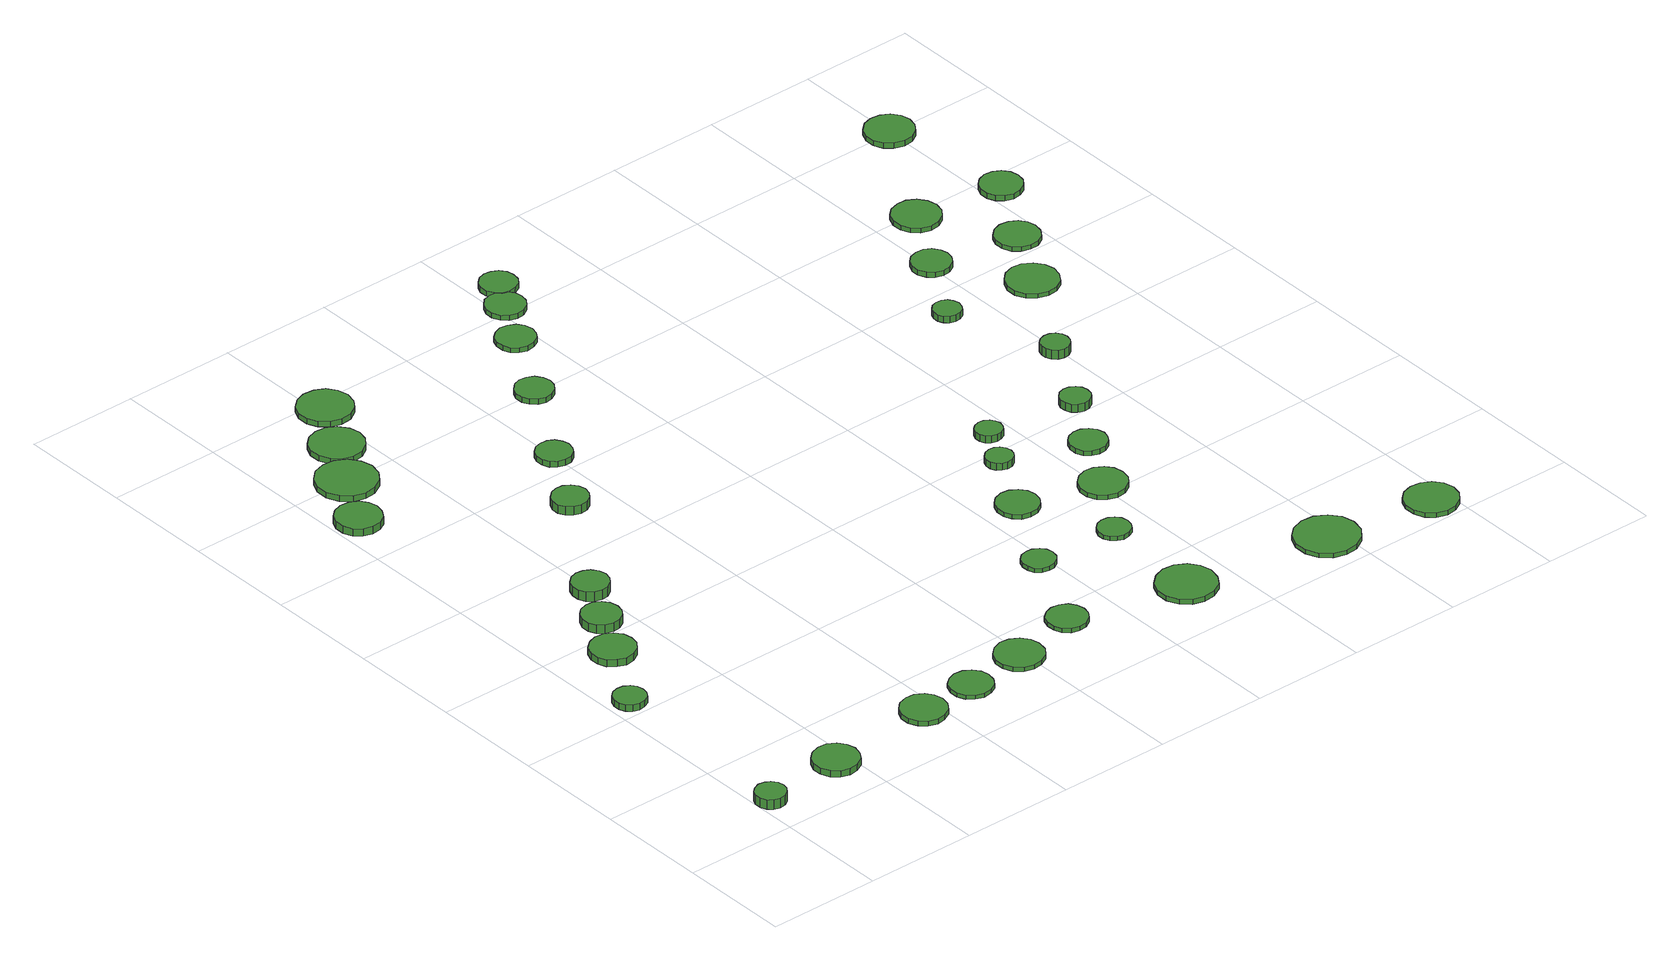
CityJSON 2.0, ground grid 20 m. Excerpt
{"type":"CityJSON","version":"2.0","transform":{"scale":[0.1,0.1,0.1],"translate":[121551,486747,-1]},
"CityObjects":{
"tree1":{"type":"SolitaryVegetationObject","attributes":{"function":"something"},"geometry":[{"type":"MultiSurface","lod":"1","boundaries":[[[0,1,2,3,4,5,6,7,8,9,10,11,12,13,14]],[[15,16,17,18,19,20,21,22,23,24,25,26,27,28,29]],[[0,29,28,1]],[[1,28,27,2]],[[2,27,26,3]],[[3,26,25,4]],[[4,25,24,5]],[[5,24,23,6]],[[6,23,22,7]],[[7,22,21,8]],[[8,21,20,9]],[[9,20,19,10]],[[10,19,18,11]],[[11,18,17,12]],[[12,17,16,13]],[[13,16,15,14]],[[14,15,29,0]]]}]},
"tree2":{"type":"SolitaryVegetationObject","attributes":{"function":"something"},"geometry":[{"type":"MultiSurface","lod":"1","boundaries":[[[30,31,32,33,34,35,36,37,38,39,40,41,42,43,44]],[[45,46,47,48,49,50,51,52,53,54,55,56,57,58,59]],[[30,59,58,31]],[[31,58,57,32]],[[32,57,56,33]],[[33,56,55,34]],[[34,55,54,35]],[[35,54,53,36]],[[36,53,52,37]],[[37,52,51,38]],[[38,51,50,39]],[[39,50,49,40]],[[40,49,48,41]],[[41,48,47,42]],[[42,47,46,43]],[[43,46,45,44]],[[44,45,59,30]]]}]},
"tree3":{"type":"SolitaryVegetationObject","attributes":{"function":"something"},"geometry":[{"type":"MultiSurface","lod":"1","boundaries":[[[60,61,62,63,64,65,66,67,68,69,70,71,72,73,74]],[[75,76,77,78,79,80,81,82,83,84,85,86,87,88,89]],[[60,89,88,61]],[[61,88,87,62]],[[62,87,86,63]],[[63,86,85,64]],[[64,85,84,65]],[[65,84,83,66]],[[66,83,82,67]],[[67,82,81,68]],[[68,81,80,69]],[[69,80,79,70]],[[70,79,78,71]],[[71,78,77,72]],[[72,77,76,73]],[[73,76,75,74]],[[74,75,89,60]]]}]},
"tree4":{"type":"SolitaryVegetationObject","attributes":{"function":"something"},"geometry":[{"type":"MultiSurface","lod":"1","boundaries":[[[90,91,92,93,94,95,96,97,98,99,100,101,102,103,104]],[[105,106,107,108,109,110,111,112,113,114,115,116,117,118,119]],[[90,119,118,91]],[[91,118,117,92]],[[92,117,116,93]],[[93,116,115,94]],[[94,115,114,95]],[[95,114,113,96]],[[96,113,112,97]],[[97,112,111,98]],[[98,111,110,99]],[[99,110,109,100]],[[100,109,108,101]],[[101,108,107,102]],[[102,107,106,103]],[[103,106,105,104]],[[104,105,119,90]]]}]},
"tree5":{"type":"SolitaryVegetationObject","attributes":{"function":"something"},"geometry":[{"type":"MultiSurface","lod":"1","boundaries":[[[120,121,122,123,124,125,126,127,128,129,130,131,132,133,134]],[[135,136,137,138,139,140,141,142,143,144,145,146,147,148,149]],[[120,149,148,121]],[[121,148,147,122]],[[122,147,146,123]],[[123,146,145,124]],[[124,145,144,125]],[[125,144,143,126]],[[126,143,142,127]],[[127,142,141,128]],[[128,141,140,129]],[[129,140,139,130]],[[130,139,138,131]],[[131,138,137,132]],[[132,137,136,133]],[[133,136,135,134]],[[134,135,149,120]]]}]},
"tree6":{"type":"SolitaryVegetationObject","attributes":{"function":"something"},"geometry":[{"type":"MultiSurface","lod":"1","boundaries":[[[150,151,152,153,154,155,156,157,158,159,160,161,162,163,164]],[[165,166,167,168,169,170,171,172,173,174,175,176,177,178,179]],[[150,179,178,151]],[[151,178,177,152]],[[152,177,176,153]],[[153,176,175,154]],[[154,175,174,155]],[[155,174,173,156]],[[156,173,172,157]],[[157,172,171,158]],[[158,171,170,159]],[[159,170,169,160]],[[160,169,168,161]],[[161,168,167,162]],[[162,167,166,163]],[[163,166,165,164]],[[164,165,179,150]]]}]},
"tree7":{"type":"SolitaryVegetationObject","attributes":{"function":"something"},"geometry":[{"type":"MultiSurface","lod":"1","boundaries":[[[180,181,182,183,184,185,186,187,188,189,190,191,192,193,194]],[[195,196,197,198,199,200,201,202,203,204,205,206,207,208,209]],[[180,209,208,181]],[[181,208,207,182]],[[182,207,206,183]],[[183,206,205,184]],[[184,205,204,185]],[[185,204,203,186]],[[186,203,202,187]],[[187,202,201,188]],[[188,201,200,189]],[[189,200,199,190]],[[190,199,198,191]],[[191,198,197,192]],[[192,197,196,193]],[[193,196,195,194]],[[194,195,209,180]]]}]},
"tree8":{"type":"SolitaryVegetationObject","attributes":{"function":"something"},"geometry":[{"type":"MultiSurface","lod":"1","boundaries":[[[210,211,212,213,214,215,216,217,218,219,220,221,222,223,224]],[[225,226,227,228,229,230,231,232,233,234,235,236,237,238,239]],[[210,239,238,211]],[[211,238,237,212]],[[212,237,236,213]],[[213,236,235,214]],[[214,235,234,215]],[[215,234,233,216]],[[216,233,232,217]],[[217,232,231,218]],[[218,231,230,219]],[[219,230,229,220]],[[220,229,228,221]],[[221,228,227,222]],[[222,227,226,223]],[[223,226,225,224]],[[224,225,239,210]]]}]},
"tree9":{"type":"SolitaryVegetationObject","attributes":{"function":"something"},"geometry":[{"type":"MultiSurface","lod":"1","boundaries":[[[240,241,242,243,244,245,246,247,248,249,250,251,252,253,254]],[[255,256,257,258,259,260,261,262,263,264,265,266,267,268,269]],[[240,269,268,241]],[[241,268,267,242]],[[242,267,266,243]],[[243,266,265,244]],[[244,265,264,245]],[[245,264,263,246]],[[246,263,262,247]],[[247,262,261,248]],[[248,261,260,249]],[[249,260,259,250]],[[250,259,258,251]],[[251,258,257,252]],[[252,257,256,253]],[[253,256,255,254]],[[254,255,269,240]]]}]},
"tree10":{"type":"SolitaryVegetationObject","attributes":{"function":"something"},"geometry":[{"type":"MultiSurface","lod":"1","boundaries":[[[270,271,272,273,274,275,276,277,278,279,280,281,282,283,284]],[[285,286,287,288,289,290,291,292,293,294,295,296,297,298,299]],[[270,299,298,271]],[[271,298,297,272]],[[272,297,296,273]],[[273,296,295,274]],[[274,295,294,275]],[[275,294,293,276]],[[276,293,292,277]],[[277,292,291,278]],[[278,291,290,279]],[[279,290,289,280]],[[280,289,288,281]],[[281,288,287,282]],[[282,287,286,283]],[[283,286,285,284]],[[284,285,299,270]]]}]},
"tree11":{"type":"SolitaryVegetationObject","attributes":{"function":"something"},"geometry":[{"type":"MultiSurface","lod":"1","boundaries":[[[300,301,302,303,304,305,306,307,308,309,310,311,312,313,314]],[[315,316,317,318,319,320,321,322,323,324,325,326,327,328,329]],[[300,329,328,301]],[[301,328,327,302]],[[302,327,326,303]],[[303,326,325,304]],[[304,325,324,305]],[[305,324,323,306]],[[306,323,322,307]],[[307,322,321,308]],[[308,321,320,309]],[[309,320,319,310]],[[310,319,318,311]],[[311,318,317,312]],[[312,317,316,313]],[[313,316,315,314]],[[314,315,329,300]]]}]},
"tree12":{"type":"SolitaryVegetationObject","attributes":{"function":"something"},"geometry":[{"type":"MultiSurface","lod":"1","boundaries":[[[330,331,332,333,334,335,336,337,338,339,340,341,342,343,344]],[[345,346,347,348,349,350,351,352,353,354,355,356,357,358,359]],[[330,359,358,331]],[[331,358,357,332]],[[332,357,356,333]],[[333,356,355,334]],[[334,355,354,335]],[[335,354,353,336]],[[336,353,352,337]],[[337,352,351,338]],[[338,351,350,339]],[[339,350,349,340]],[[340,349,348,341]],[[341,348,347,342]],[[342,347,346,343]],[[343,346,345,344]],[[344,345,359,330]]]}]},
"tree13":{"type":"SolitaryVegetationObject","attributes":{"function":"something"},"geometry":[{"type":"MultiSurface","lod":"1","boundaries":[[[360,361,362,363,364,365,366,367,368,369,370,371,372,373,374]],[[375,376,377,378,379,380,381,382,383,384,385,386,387,388,389]],[[360,389,388,361]],[[361,388,387,362]],[[362,387,386,363]],[[363,386,385,364]],[[364,385,384,365]],[[365,384,383,366]],[[366,383,382,367]],[[367,382,381,368]],[[368,381,380,369]],[[369,380,379,370]],[[370,379,378,371]],[[371,378,377,372]],[[372,377,376,373]],[[373,376,375,374]],[[374,375,389,360]]]}]},
"tree14":{"type":"SolitaryVegetationObject","attributes":{"function":"something"},"geometry":[{"type":"MultiSurface","lod":"1","boundaries":[[[390,391,392,393,394,395,396,397,398,399,400,401,402,403,404]],[[405,406,407,408,409,410,411,412,413,414,415,416,417,418,419]],[[390,419,418,391]],[[391,418,417,392]],[[392,417,416,393]],[[393,416,415,394]],[[394,415,414,395]],[[395,414,413,396]],[[396,413,412,397]],[[397,412,411,398]],[[398,411,410,399]],[[399,410,409,400]],[[400,409,408,401]],[[401,408,407,402]],[[402,407,406,403]],[[403,406,405,404]],[[404,405,419,390]]]}]},
"tree15":{"type":"SolitaryVegetationObject","attributes":{"function":"something"},"geometry":[{"type":"MultiSurface","lod":"1","boundaries":[[[420,421,422,423,424,425,426,427,428,429,430,431,432,433,434]],[[435,436,437,438,439,440,441,442,443,444,445,446,447,448,449]],[[420,449,448,421]],[[421,448,447,422]],[[422,447,446,423]],[[423,446,445,424]],[[424,445,444,425]],[[425,444,443,426]],[[426,443,442,427]],[[427,442,441,428]],[[428,441,440,429]],[[429,440,439,430]],[[430,439,438,431]],[[431,438,437,432]],[[432,437,436,433]],[[433,436,435,434]],[[434,435,449,420]]]}]},
"tree16":{"type":"SolitaryVegetationObject","attributes":{"function":"something"},"geometry":[{"type":"MultiSurface","lod":"1","boundaries":[[[450,451,452,453,454,455,456,457,458,459,460,461,462,463,464]],[[465,466,467,468,469,470,471,472,473,474,475,476,477,478,479]],[[450,479,478,451]],[[451,478,477,452]],[[452,477,476,453]],[[453,476,475,454]],[[454,475,474,455]],[[455,474,473,456]],[[456,473,472,457]],[[457,472,471,458]],[[458,471,470,459]],[[459,470,469,460]],[[460,469,468,461]],[[461,468,467,462]],[[462,467,466,463]],[[463,466,465,464]],[[464,465,479,450]]]}]},
"tree17":{"type":"SolitaryVegetationObject","attributes":{"function":"something"},"geometry":[{"type":"MultiSurface","lod":"1","boundaries":[[[480,481,482,483,484,485,486,487,488,489,490,491,492,493,494]],[[495,496,497,498,499,500,501,502,503,504,505,506,507,508,509]],[[480,509,508,481]],[[481,508,507,482]],[[482,507,506,483]],[[483,506,505,484]],[[484,505,504,485]],[[485,504,503,486]],[[486,503,502,487]],[[487,502,501,488]],[[488,501,500,489]],[[489,500,499,490]],[[490,499,498,491]],[[491,498,497,492]],[[492,497,496,493]],[[493,496,495,494]],[[494,495,509,480]]]}]},
"tree18":{"type":"SolitaryVegetationObject","attributes":{"function":"something"},"geometry":[{"type":"MultiSurface","lod":"1","boundaries":[[[510,511,512,513,514,515,516,517,518,519,520,521,522,523,524]],[[525,526,527,528,529,530,531,532,533,534,535,536,537,538,539]],[[510,539,538,511]],[[511,538,537,512]],[[512,537,536,513]],[[513,536,535,514]],[[514,535,534,515]],[[515,534,533,516]],[[516,533,532,517]],[[517,532,531,518]],[[518,531,530,519]],[[519,530,529,520]],[[520,529,528,521]],[[521,528,527,522]],[[522,527,526,523]],[[523,526,525,524]],[[524,525,539,510]]]}]},
"tree19":{"type":"SolitaryVegetationObject","attributes":{"function":"something"},"geometry":[{"type":"MultiSurface","lod":"1","boundaries":[[[540,541,542,543,544,545,546,547,548,549,550,551,552,553,554]],[[555,556,557,558,559,560,561,562,563,564,565,566,567,568,569]],[[540,569,568,541]],[[541,568,567,542]],[[542,567,566,543]],[[543,566,565,544]],[[544,565,564,545]],[[545,564,563,546]],[[546,563,562,547]],[[547,562,561,548]],[[548,561,560,549]],[[549,560,559,550]],[[550,559,558,551]],[[551,558,557,552]],[[552,557,556,553]],[[553,556,555,554]],[[554,555,569,540]]]}]},
"tree20":{"type":"SolitaryVegetationObject","attributes":{"function":"something"},"geometry":[{"type":"MultiSurface","lod":"1","boundaries":[[[570,571,572,573,574,575,576,577,578,579,580,581,582,583,584]],[[585,586,587,588,589,590,591,592,593,594,595,596,597,598,599]],[[570,599,598,571]],[[571,598,597,572]],[[572,597,596,573]],[[573,596,595,574]],[[574,595,594,575]],[[575,594,593,576]],[[576,593,592,577]],[[577,592,591,578]],[[578,591,590,579]],[[579,590,589,580]],[[580,589,588,581]],[[581,588,587,582]],[[582,587,586,583]],[[583,586,585,584]],[[584,585,599,570]]]}]},
"tree21":{"type":"SolitaryVegetationObject","attributes":{"function":"something"},"geometry":[{"type":"MultiSurface","lod":"1","boundaries":[[[600,601,602,603,604,605,606,607,608,609,610,611,612,613,614]],[[615,616,617,618,619,620,621,622,623,624,625,626,627,628,629]],[[600,629,628,601]],[[601,628,627,602]],[[602,627,626,603]],[[603,626,625,604]],[[604,625,624,605]],[[605,624,623,606]],[[606,623,622,607]],[[607,622,621,608]],[[608,621,620,609]],[[609,620,619,610]],[[610,619,618,611]],[[611,618,617,612]],[[612,617,616,613]],[[613,616,615,614]],[[614,615,629,600]]]}]},
"tree22":{"type":"SolitaryVegetationObject","attributes":{"function":"something"},"geometry":[{"type":"MultiSurface","lod":"1","boundaries":[[[630,631,632,633,634,635,636,637,638,639,640,641,642,643,644]],[[645,646,647,648,649,650,651,652,653,654,655,656,657,658,659]],[[630,659,658,631]],[[631,658,657,632]],[[632,657,656,633]],[[633,656,655,634]],[[634,655,654,635]],[[635,654,653,636]],[[636,653,652,637]],[[637,652,651,638]],[[638,651,650,639]],[[639,650,649,640]],[[640,649,648,641]],[[641,648,647,642]],[[642,647,646,643]],[[643,646,645,644]],[[644,645,659,630]]]}]},
"tree23":{"type":"SolitaryVegetationObject","attributes":{"function":"something"},"geometry":[{"type":"MultiSurface","lod":"1","boundaries":[[[660,661,662,663,664,665,666,667,668,669,670,671,672,673,674]],[[675,676,677,678,679,680,681,682,683,684,685,686,687,688,689]],[[660,689,688,661]],[[661,688,687,662]],[[662,687,686,663]],[[663,686,685,664]],[[664,685,684,665]],[[665,684,683,666]],[[666,683,682,667]],[[667,682,681,668]],[[668,681,680,669]],[[669,680,679,670]],[[670,679,678,671]],[[671,678,677,672]],[[672,677,676,673]],[[673,676,675,674]],[[674,675,689,660]]]}]},
"tree24":{"type":"SolitaryVegetationObject","attributes":{"function":"something"},"geometry":[{"type":"MultiSurface","lod":"1","boundaries":[[[690,691,692,693,694,695,696,697,698,699,700,701,702,703,704]],[[705,706,707,708,709,710,711,712,713,714,715,716,717,718,719]],[[690,719,718,691]],[[691,718,717,692]],[[692,717,716,693]],[[693,716,715,694]],[[694,715,714,695]],[[695,714,713,696]],[[696,713,712,697]],[[697,712,711,698]],[[698,711,710,699]],[[699,710,709,700]],[[700,709,708,701]],[[701,708,707,702]],[[702,707,706,703]],[[703,706,705,704]],[[704,705,719,690]]]}]},
"tree25":{"type":"SolitaryVegetationObject","attributes":{"function":"something"},"geometry":[{"type":"MultiSurface","lod":"1","boundaries":[[[720,721,722,723,724,725,726,727,728,729,730,731,732,733,734]],[[735,736,737,738,739,740,741,742,743,744,745,746,747,748,749]],[[720,749,748,721]],[[721,748,747,722]],[[722,747,746,723]],[[723,746,745,724]],[[724,745,744,725]],[[725,744,743,726]],[[726,743,742,727]],[[727,742,741,728]],[[728,741,740,729]],[[729,740,739,730]],[[730,739,738,731]],[[731,738,737,732]],[[732,737,736,733]],[[733,736,735,734]],[[734,735,749,720]]]}]},
"tree26":{"type":"SolitaryVegetationObject","attributes":{"function":"something"},"geometry":[{"type":"MultiSurface","lod":"1","boundaries":[[[750,751,752,753,754,755,756,757,758,759,760,761,762,763,764]],[[765,766,767,768,769,770,771,772,773,774,775,776,777,778,779]],[[750,779,778,751]],[[751,778,777,752]],[[752,777,776,753]],[[753,776,775,754]],[[754,775,774,755]],[[755,774,773,756]],[[756,773,772,757]],[[757,772,771,758]],[[758,771,770,759]],[[759,770,769,760]],[[760,769,768,761]],[[761,768,767,762]],[[762,767,766,763]],[[763,766,765,764]],[[764,765,779,750]]]}]},
"tree27":{"type":"SolitaryVegetationObject","attributes":{"function":"something"},"geometry":[{"type":"MultiSurface","lod":"1","boundaries":[[[780,781,782,783,784,785,786,787,788,789,790,791,792,793,794]],[[795,796,797,798,799,800,801,802,803,804,805,806,807,808,809]],[[780,809,808,781]],[[781,808,807,782]],[[782,807,806,783]],[[783,806,805,784]],[[784,805,804,785]],[[785,804,803,786]],[[786,803,802,787]],[[787,802,801,788]],[[788,801,800,789]],[[789,800,799,790]],[[790,799,798,791]],[[791,798,797,792]],[[792,797,796,793]],[[793,796,795,794]],[[794,795,809,780]]]}]},
"tree28":{"type":"SolitaryVegetationObject","attributes":{"function":"something"},"geometry":[{"type":"MultiSurface","lod":"1","boundaries":[[[810,811,812,813,814,815,816,817,818,819,820,821,822,823,824]],[[825,826,827,828,829,830,831,832,833,834,835,836,837,838,839]],[[810,839,838,811]],[[811,838,837,812]],[[812,837,836,813]],[[813,836,835,814]],[[814,835,834,815]],[[815,834,833,816]],[[816,833,832,817]],[[817,832,831,818]],[[818,831,830,819]],[[819,830,829,820]],[[820,829,828,821]],[[821,828,827,822]],[[822,827,826,823]],[[823,826,825,824]],[[824,825,839,810]]]}]},
"tree29":{"type":"SolitaryVegetationObject","attributes":{"function":"something"},"geometry":[{"type":"MultiSurface","lod":"1","boundaries":[[[840,841,842,843,844,845,846,847,848,849,850,851,852,853,854]],[[855,856,857,858,859,860,861,862,863,864,865,866,867,868,869]],[[840,869,868,841]],[[841,868,867,842]],[[842,867,866,843]],[[843,866,865,844]],[[844,865,864,845]],[[845,864,863,846]],[[846,863,862,847]],[[847,862,861,848]],[[848,861,860,849]],[[849,860,859,850]],[[850,859,858,851]],[[851,858,857,852]],[[852,857,856,853]],[[853,856,855,854]],[[854,855,869,840]]]}]},
"tree30":{"type":"SolitaryVegetationObject","attributes":{"function":"something"},"geometry":[{"type":"MultiSurface","lod":"1","boundaries":[[[870,871,872,873,874,875,876,877,878,879,880,881,882,883,884]],[[885,886,887,888,889,890,891,892,893,894,895,896,897,898,899]],[[870,899,898,871]],[[871,898,897,872]],[[872,897,896,873]],[[873,896,895,874]],[[874,895,894,875]],[[875,894,893,876]],[[876,893,892,877]],[[877,892,891,878]],[[878,891,890,879]],[[879,890,889,880]],[[880,889,888,881]],[[881,888,887,882]],[[882,887,886,883]],[[883,886,885,884]],[[884,885,899,870]]]}]},
"tree31":{"type":"SolitaryVegetationObject","attributes":{"function":"something"},"geometry":[{"type":"MultiSurface","lod":"1","boundaries":[[[900,901,902,903,904,905,906,907,908,909,910,911,912,913,914]],[[915,916,917,918,919,920,921,922,923,924,925,926,927,928,929]],[[900,929,928,901]],[[901,928,927,902]],[[902,927,926,903]],[[903,926,925,904]],[[904,925,924,905]],[[905,924,923,906]],[[906,923,922,907]],[[907,922,921,908]],[[908,921,920,909]],[[909,920,919,910]],[[910,919,918,911]],[[911,918,917,912]],[[912,917,916,913]],[[913,916,915,914]],[[914,915,929,900]]]}]},
"tree32":{"type":"SolitaryVegetationObject","attributes":{"function":"something"},"geometry":[{"type":"MultiSurface","lod":"1","boundaries":[[[930,931,932,933,934,935,936,937,938,939,940,941,942,943,944]],[[945,946,947,948,949,950,951,952,953,954,955,956,957,958,959]],[[930,959,958,931]],[[931,958,957,932]],[[932,957,956,933]],[[933,956,955,934]],[[934,955,954,935]],[[935,954,953,936]],[[936,953,952,937]],[[937,952,951,938]],[[938,951,950,939]],[[939,950,949,940]],[[940,949,948,941]],[[941,948,947,942]],[[942,947,946,943]],[[943,946,945,944]],[[944,945,959,930]]]}]},
"tree33":{"type":"SolitaryVegetationObject","attributes":{"function":"something"},"geometry":[{"type":"MultiSurface","lod":"1","boundaries":[[[960,961,962,963,964,965,966,967,968,969,970,971,972,973,974]],[[975,976,977,978,979,980,981,982,983,984,985,986,987,988,989]],[[960,989,988,961]],[[961,988,987,962]],[[962,987,986,963]],[[963,986,985,964]],[[964,985,984,965]],[[965,984,983,966]],[[966,983,982,967]],[[967,982,981,968]],[[968,981,980,969]],[[969,980,979,970]],[[970,979,978,971]],[[971,978,977,972]],[[972,977,976,973]],[[973,976,975,974]],[[974,975,989,960]]]}]},
"tree34":{"type":"SolitaryVegetationObject","attributes":{"function":"something"},"geometry":[{"type":"MultiSurface","lod":"1","boundaries":[[[990,991,992,993,994,995,996,997,998,999,1000,1001,1002,1003,1004]],[[1005,1006,1007,1008,1009,1010,1011,1012,1013,1014,1015,1016,1017,1018,1019]],[[990,1019,1018,991]],[[991,1018,1017,992]],[[992,1017,1016,993]],[[993,1016,1015,994]],[[994,1015,1014,995]],[[995,1014,1013,996]],[[996,1013,1012,997]],[[997,1012,1011,998]],[[998,1011,1010,999]],[[999,1010,1009,1000]],[[1000,1009,1008,1001]],[[1001,1008,1007,1002]],[[1002,1007,1006,1003]],[[1003,1006,1005,1004]],[[1004,1005,1019,990]]]}]},
"tree35":{"type":"SolitaryVegetationObject","attributes":{"function":"something"},"geometry":[{"type":"MultiSurface","lod":"1","boundaries":[[[1020,1021,1022,1023,1024,1025,1026,1027,1028,1029,1030,1031,1032,1033,1034]],[[1035,1036,1037,1038,1039,1040,1041,1042,1043,1044,1045,1046,1047,1048,1049]],[[1020,1049,1048,1021]],[[1021,1048,1047,1022]],[[1022,1047,1046,1023]],[[1023,1046,1045,1024]],[[1024,1045,1044,1025]],[[1025,1044,1043,1026]],[[1026,1043,1042,1027]],[[1027,1042,1041,1028]],[[1028,1041,1040,1029]],[[1029,1040,1039,1030]],[[1030,1039,1038,1031]],[[1031,1038,1037,1032]],[[1032,1037,1036,1033]],[[1033,1036,1035,1034]],[[1034,1035,1049,1020]]]}]},
"tree36":{"type":"SolitaryVegetationObject","attributes":{"function":"something"},"geometry":[{"type":"MultiSurface","lod":"1","boundaries":[[[1050,1051,1052,1053,1054,1055,1056,1057,1058,1059,1060,1061,1062,1063,1064]],[[1065,1066,1067,1068,1069,1070,1071,1072,1073,1074,1075,1076,1077,1078,1079]],[[1050,1079,1078,1051]],[[1051,1078,1077,1052]],[[1052,1077,1076,1053]],[[1053,1076,1075,1054]],[[1054,1075,1074,1055]],[[1055,1074,1073,1056]],[[1056,1073,1072,1057]],[[1057,1072,1071,1058]],[[1058,1071,1070,1059]],[[1059,1070,1069,1060]],[[1060,1069,1068,1061]],[[1061,1068,1067,1062]],[[1062,1067,1066,1063]],[[1063,1066,1065,1064]],[[1064,1065,1079,1050]]]}]},
"tree37":{"type":"SolitaryVegetationObject","attributes":{"function":"something"},"geometry":[{"type":"MultiSurface","lod":"1","boundaries":[[[1080,1081,1082,1083,1084,1085,1086,1087,1088,1089,1090,1091,1092,1093,1094]],[[1095,1096,1097,1098,1099,1100,1101,1102,1103,1104,1105,1106,1107,1108,1109]],[[1080,1109,1108,1081]],[[1081,1108,1107,1082]],[[1082,1107,1106,1083]],[[1083,1106,1105,1084]],[[1084,1105,1104,1085]],[[1085,1104,1103,1086]],[[1086,1103,1102,1087]],[[1087,1102,1101,1088]],[[1088,1101,1100,1089]],[[1089,1100,1099,1090]],[[1090,1099,1098,1091]],[[1091,1098,1097,1092]],[[1092,1097,1096,1093]],[[1093,1096,1095,1094]],[[1094,1095,1109,1080]]]}]},
"tree38":{"type":"SolitaryVegetationObject","attributes":{"function":"something"}},
"tree39":{"type":"SolitaryVegetationObject","attributes":{"function":"something"},"geometry":[{"type":"MultiSurface","lod":"1","boundaries":[[[1110,1111,1112,1113,1114,1115,1116,1117,1118,1119,1120,1121,1122,1123,1124]],[[1125,1126,1127,1128,1129,1130,1131,1132,1133,1134,1135,1136,1137,1138,1139]],[[1110,1139,1138,1111]],[[1111,1138,1137,1112]],[[1112,1137,1136,1113]],[[1113,1136,1135,1114]],[[1114,1135,1134,1115]],[[1115,1134,1133,1116]],[[1116,1133,1132,1117]],[[1117,1132,1131,1118]],[[1118,1131,1130,1119]],[[1119,1130,1129,1120]],[[1120,1129,1128,1121]],[[1121,1128,1127,1122]],[[1122,1127,1126,1123]],[[1123,1126,1125,1124]],[[1124,1125,1139,1110]]]}]},
"tree40":{"type":"SolitaryVegetationObject","attributes":{"function":"something"},"geometry":[{"type":"MultiSurface","lod":"1","boundaries":[[[1140,1141,1142,1143,1144,1145,1146,1147,1148,1149,1150,1151,1152,1153,1154]],[[1155,1156,1157,1158,1159,1160,1161,1162,1163,1164,1165,1166,1167,1168,1169]],[[1140,1169,1168,1141]],[[1141,1168,1167,1142]],[[1142,1167,1166,1143]],[[1143,1166,1165,1144]],[[1144,1165,1164,1145]],[[1145,1164,1163,1146]],[[1146,1163,1162,1147]],[[1147,1162,1161,1148]],[[1148,1161,1160,1149]],[[1149,1160,1159,1150]],[[1150,1159,1158,1151]],[[1151,1158,1157,1152]],[[1152,1157,1156,1153]],[[1153,1156,1155,1154]],[[1154,1155,1169,1140]]]}]}
},
"vertices":[
[53,77,25],[51,88,25],[44,97,25],[35,102,25],[24,104,25],[13,100,25],[5,93,25],[1,83,25],[1,72,25],[5,62,25],[13,54,25],[24,51,25],[35,52,25],[44,58,25],[51,67,25],[51,67,7],[44,58,7],[35,52,7],[24,51,7],[13,54,7],[5,62,7],[1,72,7],[1,83,7],[5,93,7],[13,100,7],[24,104,7],[35,102,7],[44,97,7],[51,88,7],[53,77,7],
[67,434,19],[65,446,19],[58,455,19],[48,461,19],[36,462,19],[25,459,19],[16,451,19],[12,440,19],[12,429,19],[16,418,19],[25,410,19],[36,406,19],[48,408,19],[58,413,19],[65,423,19],[65,423,7],[58,413,7],[48,408,7],[36,406,7],[25,410,7],[16,418,7],[12,429,7],[12,440,7],[16,451,7],[25,459,7],[36,462,7],[48,461,7],[58,455,7],[65,446,7],[67,434,7],
[213,91,19],[209,107,19],[200,120,19],[185,129,19],[169,130,19],[153,125,19],[141,114,19],[134,99,19],[134,83,19],[141,67,19],[153,56,19],[169,51,19],[185,53,19],[200,61,19],[209,75,19],[209,75,7],[200,61,7],[185,53,7],[169,51,7],[153,56,7],[141,67,7],[134,83,7],[134,99,7],[141,114,7],[153,125,7],[169,130,7],[185,129,7],[200,120,7],[209,107,7],[213,91,7],
[147,556,20],[144,572,20],[134,585,20],[120,593,20],[104,595,20],[89,590,20],[76,579,20],[70,564,20],[70,548,20],[76,533,20],[89,523,20],[104,517,20],[120,519,20],[134,527,20],[144,540,20],[144,540,7],[134,527,7],[120,519,7],[104,517,7],[89,523,7],[76,533,7],[70,548,7],[70,564,7],[76,579,7],[89,590,7],[104,595,7],[120,593,7],[134,585,7],[144,572,7],[147,556,7],
[186,636,23],[183,650,23],[175,661,23],[163,669,23],[149,670,23],[135,666,23],[125,656,23],[119,643,23],[119,629,23],[125,616,23],[135,607,23],[149,602,23],[163,604,23],[175,611,23],[183,622,23],[183,622,7],[175,611,7],[163,604,7],[149,602,7],[135,607,7],[125,616,7],[119,629,7],[119,643,7],[125,656,7],[135,666,7],[149,670,7],[163,669,7],[175,661,7],[183,650,7],[186,636,7],
[84,1099,21],[80,1115,21],[71,1128,21],[57,1136,21],[40,1138,21],[25,1133,21],[12,1122,21],[6,1107,21],[6,1090,21],[12,1075,21],[25,1064,21],[40,1059,21],[57,1061,21],[71,1069,21],[80,1083,21],[80,1083,7],[71,1069,7],[57,1061,7],[40,1059,7],[25,1064,7],[12,1075,7],[6,1090,7],[6,1107,7],[12,1122,7],[25,1133,7],[40,1138,7],[57,1136,7],[71,1128,7],[80,1115,7],[84,1099,7],
[412,112,16],[408,128,16],[399,141,16],[384,150,16],[368,151,16],[352,146,16],[340,135,16],[333,120,16],[333,103,16],[340,88,16],[352,77,16],[368,72,16],[384,74,16],[399,82,16],[408,96,16],[408,96,7],[399,82,7],[384,74,7],[368,72,7],[352,77,7],[340,88,7],[333,103,7],[333,120,7],[340,135,7],[352,146,7],[368,151,7],[384,150,7],[399,141,7],[408,128,7],[412,112,7],
[229,715,25],[226,728,25],[218,739,25],[207,745,25],[194,747,25],[181,743,25],[171,734,25],[166,721,25],[166,708,25],[171,696,25],[181,687,25],[194,683,25],[207,684,25],[218,691,25],[226,702,25],[226,702,7],[218,691,7],[207,684,7],[194,683,7],[181,687,7],[171,696,7],[166,708,7],[166,721,7],[171,734,7],[181,743,7],[194,747,7],[207,745,7],[218,739,7],[226,728,7],[229,715,7],
[155,1195,18],[150,1216,18],[137,1234,18],[118,1245,18],[97,1247,18],[76,1241,18],[60,1226,18],[51,1206,18],[51,1184,18],[60,1164,18],[76,1149,18],[97,1143,18],[118,1145,18],[137,1156,18],[150,1174,18],[150,1174,7],[137,1156,7],[118,1145,7],[97,1143,7],[76,1149,7],[60,1164,7],[51,1184,7],[51,1206,7],[60,1226,7],[76,1241,7],[97,1247,7],[118,1245,7],[137,1234,7],[150,1216,7],[155,1195,7],
[513,119,14],[510,134,14],[501,146,14],[488,154,14],[472,156,14],[458,151,14],[446,141,14],[440,126,14],[440,111,14],[446,97,14],[458,87,14],[472,82,14],[488,84,14],[501,91,14],[510,104,14],[510,104,7],[501,91,7],[488,84,7],[472,82,7],[458,87,7],[446,97,7],[440,111,7],[440,126,7],[446,141,7],[458,151,7],[472,156,7],[488,154,7],[501,146,7],[510,134,7],[513,119,7],
[202,1281,17],[198,1300,17],[186,1316,17],[170,1326,17],[150,1328,17],[132,1322,17],[118,1309,17],[110,1291,17],[110,1272,17],[118,1254,17],[132,1241,17],[150,1235,17],[170,1237,17],[186,1247,17],[198,1263,17],[198,1263,7],[186,1247,7],[170,1237,7],[150,1235,7],[132,1241,7],[118,1254,7],[110,1272,7],[110,1291,7],[118,1309,7],[132,1322,7],[150,1328,7],[170,1326,7],[186,1316,7],[198,1300,7],[202,1281,7],
[363,922,23],[360,935,23],[352,945,23],[341,952,23],[328,953,23],[316,949,23],[306,940,23],[300,929,23],[300,915,23],[306,904,23],[316,895,23],[328,891,23],[341,892,23],[352,899,23],[360,909,23],[360,909,7],[352,899,7],[341,892,7],[328,891,7],[316,895,7],[306,904,7],[300,915,7],[300,929,7],[306,940,7],[316,949,7],[328,953,7],[341,952,7],[352,945,7],[360,935,7],[363,922,7],
[258,1375,17],[253,1394,17],[242,1410,17],[225,1419,17],[205,1421,17],[187,1415,17],[172,1402,17],[164,1384,17],[164,1365,17],[172,1347,17],[187,1334,17],[205,1328,17],[225,1330,17],[242,1340,17],[253,1355,17],[253,1355,7],[242,1340,7],[225,1330,7],[205,1328,7],[187,1334,7],[172,1347,7],[164,1365,7],[164,1384,7],[172,1402,7],[187,1415,7],[205,1421,7],[225,1419,7],[242,1410,7],[253,1394,7],[258,1375,7],
[630,134,15],[627,151,15],[616,165,15],[601,174,15],[584,176,15],[567,170,15],[554,158,15],[547,142,15],[547,125,15],[554,109,15],[567,97,15],[584,92,15],[601,94,15],[616,102,15],[627,116,15],[627,116,7],[616,102,7],[601,94,7],[584,92,7],[567,97,7],[554,109,7],[547,125,7],[547,142,7],[554,158,7],[567,170,7],[584,176,7],[601,174,7],[616,165,7],[627,151,7],[630,134,7],
[431,1042,18],[428,1054,18],[421,1065,18],[410,1071,18],[397,1072,18],[385,1069,18],[375,1060,18],[370,1048,18],[370,1035,18],[375,1023,18],[385,1015,18],[397,1011,18],[410,1012,18],[421,1019,18],[428,1029,18],[428,1029,7],[421,1019,7],[410,1012,7],[397,1011,7],[385,1015,7],[375,1023,7],[370,1035,7],[370,1048,7],[375,1060,7],[385,1069,7],[397,1072,7],[410,1071,7],[421,1065,7],[428,1054,7],[431,1042,7],
[748,164,15],[745,178,15],[737,190,15],[724,197,15],[709,199,15],[695,194,15],[684,185,15],[679,171,15],[679,157,15],[684,143,15],[695,133,15],[709,129,15],[724,130,15],[737,138,15],[745,150,15],[745,150,7],[737,138,7],[724,130,7],[709,129,7],[695,133,7],[684,143,7],[679,157,7],[679,171,7],[684,185,7],[695,194,7],[709,199,7],[724,197,7],[737,190,7],[745,178,7],[748,164,7],
[526,1199,17],[523,1212,17],[515,1224,17],[503,1230,17],[490,1232,17],[477,1228,17],[467,1218,17],[461,1206,17],[461,1192,17],[467,1180,17],[477,1171,17],[490,1166,17],[503,1168,17],[515,1175,17],[523,1186,17],[523,1186,7],[515,1175,7],[503,1168,7],[490,1166,7],[477,1171,7],[467,1180,7],[461,1192,7],[461,1206,7],[467,1218,7],[477,1228,7],[490,1232,7],[503,1230,7],[515,1224,7],[523,1212,7],[526,1199,7],
[814,318,15],[812,330,15],[805,339,15],[794,345,15],[783,346,15],[771,343,15],[762,335,15],[758,324,15],[758,312,15],[762,301,15],[771,293,15],[783,290,15],[794,291,15],[805,297,15],[812,306,15],[812,306,7],[805,297,7],[794,291,7],[783,290,7],[771,293,7],[762,301,7],[758,312,7],[758,324,7],[762,335,7],[771,343,7],[783,346,7],[794,345,7],[805,339,7],[812,330,7],[814,318,7],
[970,116,16],[965,137,16],[953,154,16],[934,165,16],[913,167,16],[893,160,16],[877,146,16],[868,126,16],[868,105,16],[877,85,16],[893,71,16],[913,65,16],[934,67,16],[953,77,16],[965,95,16],[965,95,7],[953,77,7],[934,67,7],[913,65,7],[893,71,7],[877,85,7],[868,105,7],[868,126,7],[877,146,7],[893,160,7],[913,167,7],[934,165,7],[953,154,7],[965,137,7],[970,116,7],
[601,1331,16],[598,1345,16],[590,1356,16],[577,1363,16],[563,1365,16],[550,1360,16],[539,1351,16],[534,1338,16],[534,1324,16],[539,1311,16],[550,1302,16],[563,1297,16],[577,1299,16],[590,1306,16],[598,1317,16],[598,1317,7],[590,1306,7],[577,1299,7],[563,1297,7],[550,1302,7],[539,1311,7],[534,1324,7],[534,1338,7],[539,1351,7],[550,1360,7],[563,1365,7],[577,1363,7],[590,1356,7],[598,1345,7],[601,1331,7],
[900,461,15],[897,476,15],[888,488,15],[875,496,15],[860,498,15],[845,493,15],[834,483,15],[828,469,15],[828,453,15],[834,440,15],[845,429,15],[860,425,15],[875,426,15],[888,434,15],[897,446,15],[897,446,7],[888,434,7],[875,426,7],[860,425,7],[845,429,7],[834,440,7],[828,453,7],[828,469,7],[834,483,7],[845,493,7],[860,498,7],[875,496,7],[888,488,7],[897,476,7],[900,461,7],
[962,309,15],[960,321,15],[953,330,15],[943,336,15],[931,337,15],[920,334,15],[911,326,15],[906,315,15],[906,303,15],[911,293,15],[920,285,15],[931,281,15],[943,283,15],[953,288,15],[960,298,15],[960,298,7],[953,288,7],[943,283,7],[931,281,7],[920,285,7],[911,293,7],[906,303,7],[906,315,7],[911,326,7],[920,334,7],[931,337,7],[943,336,7],[953,330,7],[960,321,7],[962,309,7],
[649,1412,16],[646,1426,16],[637,1437,16],[625,1445,16],[611,1446,16],[597,1442,16],[587,1432,16],[581,1419,16],[581,1405,16],[587,1392,16],[597,1382,16],[611,1378,16],[625,1379,16],[637,1386,16],[646,1398,16],[646,1398,7],[637,1386,7],[625,1379,7],[611,1378,7],[597,1382,7],[587,1392,7],[581,1405,7],[581,1419,7],[587,1432,7],[597,1442,7],[611,1446,7],[625,1445,7],[637,1437,7],[646,1426,7],[649,1412,7],
[677,1465,17],[675,1478,17],[667,1489,17],[655,1495,17],[642,1497,17],[630,1493,17],[620,1484,17],[614,1472,17],[614,1458,17],[620,1446,17],[630,1437,17],[642,1433,17],[655,1435,17],[667,1441,17],[675,1452,17],[675,1452,7],[667,1441,7],[655,1435,7],[642,1433,7],[630,1437,7],[620,1446,7],[614,1458,7],[614,1472,7],[620,1484,7],[630,1493,7],[642,1497,7],[655,1495,7],[667,1489,7],[675,1478,7],[677,1465,7],
[947,575,20],[945,585,20],[939,593,20],[931,598,20],[921,599,20],[912,596,20],[904,589,20],[900,580,20],[900,570,20],[904,561,20],[912,555,20],[921,552,20],[931,553,20],[939,558,20],[945,566,20],[945,566,7],[939,558,7],[931,553,7],[921,552,7],[912,555,7],[904,561,7],[900,570,7],[900,580,7],[904,589,7],[912,596,7],[921,599,7],[931,598,7],[939,593,7],[945,585,7],[947,575,7],
[1045,419,16],[1042,436,16],[1032,449,16],[1017,458,16],[1000,460,16],[984,454,16],[971,443,16],[964,427,16],[964,410,16],[971,395,16],[984,384,16],[1000,378,16],[1017,380,16],[1032,389,16],[1042,402,16],[1042,402,7],[1032,389,7],[1017,380,7],[1000,378,7],[984,384,7],[971,395,7],[964,410,7],[964,427,7],[971,443,7],[984,454,7],[1000,460,7],[1017,458,7],[1032,449,7],[1042,436,7],[1045,419,7],
[983,644,21],[981,653,21],[976,661,21],[967,666,21],[958,667,21],[948,664,21],[941,658,21],[937,649,21],[937,639,21],[941,630,21],[948,624,21],[958,621,21],[967,622,21],[976,627,21],[981,635,21],[981,635,8],[976,627,8],[967,622,8],[958,621,8],[948,624,8],[941,630,8],[937,639,8],[937,649,8],[941,658,8],[948,664,8],[958,667,8],[967,666,8],[976,661,8],[981,653,8],[983,644,8],
[1230,75,16],[1225,98,16],[1211,116,16],[1191,128,16],[1168,130,16],[1146,123,16],[1129,108,16],[1120,87,16],[1120,64,16],[1129,42,16],[1146,27,16],[1168,20,16],[1191,22,16],[1211,34,16],[1225,52,16],[1225,52,8],[1211,34,8],[1191,22,8],[1168,20,8],[1146,27,8],[1129,42,8],[1120,64,8],[1120,87,8],[1129,108,8],[1146,123,8],[1168,130,8],[1191,128,8],[1211,116,8],[1225,98,8],[1230,75,8],
[1094,522,17],[1091,535,17],[1083,546,17],[1071,553,17],[1058,554,17],[1045,550,17],[1035,541,17],[1030,529,17],[1030,515,17],[1035,503,17],[1045,494,17],[1058,490,17],[1071,491,17],[1083,498,17],[1091,509,17],[1091,509,8],[1083,498,8],[1071,491,8],[1058,490,8],[1045,494,8],[1035,503,8],[1030,515,8],[1030,529,8],[1035,541,8],[1045,550,8],[1058,554,8],[1071,553,8],[1083,546,8],[1091,535,8],[1094,522,8],
[1147,624,23],[1145,635,23],[1139,643,23],[1129,649,23],[1119,650,23],[1108,647,23],[1100,639,23],[1096,629,23],[1096,619,23],[1100,609,23],[1108,602,23],[1119,598,23],[1129,599,23],[1139,605,23],[1145,613,23],[1145,613,8],[1139,605,8],[1129,599,8],[1119,598,8],[1108,602,8],[1100,609,8],[1096,619,8],[1096,629,8],[1100,639,8],[1108,647,8],[1119,650,8],[1129,649,8],[1139,643,8],[1145,635,8],[1147,624,8],
[1412,47,17],[1408,66,17],[1396,81,17],[1380,90,17],[1361,92,17],[1343,87,17],[1329,74,17],[1322,57,17],[1322,38,17],[1329,20,17],[1343,8,17],[1361,2,17],[1380,4,17],[1396,13,17],[1408,29,17],[1408,29,9],[1396,13,9],[1380,4,9],[1361,2,9],[1343,8,9],[1329,20,9],[1322,38,9],[1322,57,9],[1329,74,9],[1343,87,9],[1361,92,9],[1380,90,9],[1396,81,9],[1408,66,9],[1412,47,9],
[1157,948,19],[1154,958,19],[1149,966,19],[1140,971,19],[1130,972,19],[1120,969,19],[1113,962,19],[1109,953,19],[1109,943,19],[1113,934,19],[1120,927,19],[1130,924,19],[1140,925,19],[1149,930,19],[1154,938,19],[1154,938,7],[1149,930,7],[1140,925,7],[1130,924,7],[1120,927,7],[1113,934,7],[1109,943,7],[1109,953,7],[1113,962,7],[1120,969,7],[1130,972,7],[1140,971,7],[1149,966,7],[1154,958,7],[1157,948,7],
[1219,758,25],[1217,768,25],[1211,777,25],[1202,782,25],[1192,783,25],[1182,780,25],[1174,773,25],[1170,763,25],[1170,753,25],[1174,744,25],[1182,737,25],[1192,734,25],[1202,735,25],[1211,740,25],[1217,748,25],[1217,748,8],[1211,740,8],[1202,735,8],[1192,734,8],[1182,737,8],[1174,744,8],[1170,753,8],[1170,763,8],[1174,773,8],[1182,780,8],[1192,783,8],[1202,782,8],[1211,777,8],[1217,768,8],[1219,758,8],
[1237,1070,17],[1234,1083,17],[1226,1095,17],[1214,1102,17],[1200,1103,17],[1186,1099,17],[1176,1090,17],[1170,1077,17],[1170,1063,17],[1176,1050,17],[1186,1040,17],[1200,1036,17],[1214,1037,17],[1226,1044,17],[1234,1056,17],[1234,1056,7],[1226,1044,7],[1214,1037,7],[1200,1036,7],[1186,1040,7],[1176,1050,7],[1170,1063,7],[1170,1077,7],[1176,1090,7],[1186,1099,7],[1200,1103,7],[1214,1102,7],[1226,1095,7],[1234,1083,7],[1237,1070,7],
[1337,929,16],[1333,947,16],[1322,962,16],[1306,972,16],[1288,974,16],[1270,968,16],[1256,955,16],[1248,938,16],[1248,919,16],[1256,902,16],[1270,890,16],[1288,884,16],[1306,886,16],[1322,895,16],[1333,911,16],[1333,911,8],[1322,895,8],[1306,886,8],[1288,884,8],[1270,890,8],[1256,902,8],[1248,919,8],[1248,938,8],[1256,955,8],[1270,968,8],[1288,974,8],[1306,972,8],[1322,962,8],[1333,947,8],[1337,929,8],
[1314,1187,16],[1310,1204,16],[1300,1218,16],[1285,1227,16],[1268,1228,16],[1251,1223,16],[1239,1212,16],[1232,1196,16],[1232,1178,16],[1239,1163,16],[1251,1151,16],[1268,1146,16],[1285,1148,16],[1300,1156,16],[1310,1170,16],[1310,1170,7],[1300,1156,7],[1285,1148,7],[1268,1146,7],[1251,1151,7],[1239,1163,7],[1232,1178,7],[1232,1196,7],[1239,1212,7],[1251,1223,7],[1268,1228,7],[1285,1227,7],[1300,1218,7],[1310,1204,7],[1314,1187,7],
[1395,1042,15],[1392,1057,15],[1383,1070,15],[1369,1078,15],[1353,1080,15],[1338,1075,15],[1326,1064,15],[1320,1050,15],[1320,1034,15],[1326,1019,15],[1338,1009,15],[1353,1004,15],[1369,1005,15],[1383,1013,15],[1392,1026,15],[1392,1026,7],[1383,1013,7],[1369,1005,7],[1353,1004,7],[1338,1009,7],[1326,1019,7],[1320,1034,7],[1320,1050,7],[1326,1064,7],[1338,1075,7],[1353,1080,7],[1369,1078,7],[1383,1070,7],[1392,1057,7],[1395,1042,7],
[1466,1167,16],[1463,1182,16],[1454,1194,16],[1441,1201,16],[1426,1203,16],[1412,1198,16],[1401,1188,16],[1395,1175,16],[1395,1160,16],[1401,1146,16],[1412,1136,16],[1426,1131,16],[1441,1133,16],[1454,1140,16],[1463,1152,16],[1463,1152,6],[1454,1140,6],[1441,1133,6],[1426,1131,6],[1412,1136,6],[1401,1146,6],[1395,1160,6],[1395,1175,6],[1401,1188,6],[1412,1198,6],[1426,1203,6],[1441,1201,6],[1454,1194,6],[1463,1182,6],[1466,1167,6],
[1439,1399,16],[1435,1416,16],[1425,1430,16],[1410,1438,16],[1393,1440,16],[1376,1435,16],[1363,1423,16],[1356,1407,16],[1356,1390,16],[1363,1374,16],[1376,1363,16],[1393,1357,16],[1410,1359,16],[1425,1368,16],[1435,1382,16],[1435,1382,6],[1425,1368,6],[1410,1359,6],[1393,1357,6],[1376,1363,6],[1363,1374,6],[1356,1390,6],[1356,1407,6],[1363,1423,6],[1376,1435,6],[1393,1440,6],[1410,1438,6],[1425,1430,6],[1435,1416,6],[1439,1399,6]
]}
